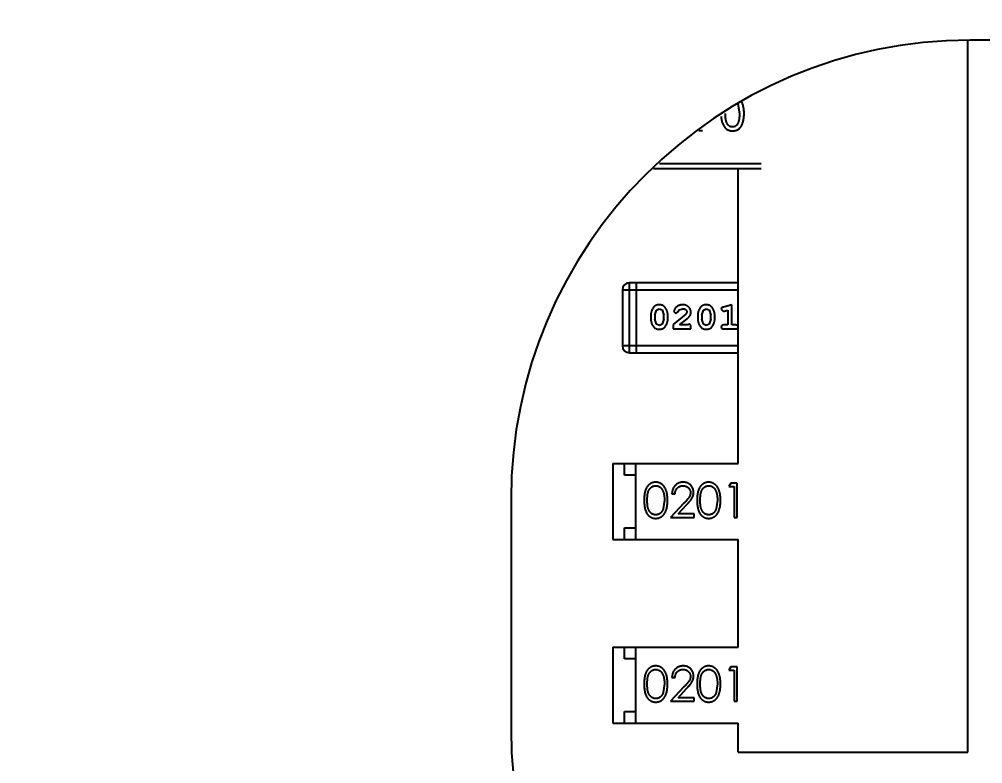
# Model space of a CAD drawing. Header units: inches. Extents: x -81 to 229, y -71 to 99.
# Drawn here: x 169.42 to 173.617, y 47.412 to 50.654 of the extents above; entities that cross this region are included whole.
import ezdxf

# ---------------------------------------------------------------- set-up
doc = ezdxf.new("R2010")
doc.units = ezdxf.units.IN
doc.header["$LTSCALE"] = 1.21
doc.header["$MEASUREMENT"] = 0
doc.header["$PDMODE"] = 3
doc.header["$PDSIZE"] = 0.3125
doc.layers.get('0').update_dxf_attribs({"linetype": 'CONTINUOUS'})
doc.layers.get('Defpoints').update_dxf_attribs({"linetype": 'CONTINUOUS'})
doc.layers.add('DIM', color=3, linetype='CONTINUOUS')
doc.styles.get("Standard").update_dxf_attribs({"font": 'txt', "width": 0.8})
doc.dimstyles.get("Standard").update_dxf_attribs({"dimtxt": 0.15625, "dimasz": 0.1875, "dimexe": 0.125, "dimexo": 0.0625, "dimgap": 0.09, "dimtad": 0, "dimtih": 1, "dimtoh": 1, "dimzin": 4, "dimdsep": 46, "dimtxsty": 'STANDARD', "dimblk": '_FILLED', "dimblk1": '_FILLED', "dimblk2": '_FILLED', "dimcen": 0.09, "dimazin": 1, "dimtp": 0.01, "dimtm": 0.01, "dimtfac": 1, "dimtofl": 0, "dimtmove": 0, "dimatfit": 3, "dimldrblk": '_FILLED', "dimfxl": 1, "dimtolj": 1, "dimtzin": 4, "dimarcsym": 0})

# ---------------------------------------------------------------- blocks, each defined once
blk = doc.blocks.new('_FILLED')
at = {"color": 0, "linetype": 'ByBlock'}
blk.add_solid([(0, 0), (-1, 0.1667), (-1, -0.1667)], dxfattribs=at)
blk = doc.blocks.new('*D12')
at = {"layer": 'Defpoints', "color": 0}
for p in [(151.0516, 70.1761), (151.0516, 55.0632), (185.562, 45.563)]:
    blk.add_point(p, dxfattribs=at)
at = {"layer": 'DIM', "color": 0, "lineweight": -2}
for p, q in [((151.0516, 55.1257), (151.0516, 70.3011)), ((185.562, 45.6255), (185.562, 70.3011)), ((153.0516, 70.1761), (164.5501, 70.1761)), ((183.562, 70.1761), (172.0635, 70.1761))]:
    blk.add_line(p, q, dxfattribs=at)
at = {"layer": 'DIM', "color": 0, "lineweight": -2, "xscale": 2, "yscale": 2, "zscale": 2, "rotation": 180}
blk.add_blockref('_FILLED', (151.0516, 70.1761), dxfattribs=at)
at = {"layer": 'DIM', "color": 0, "lineweight": -2, "xscale": 2, "yscale": 2, "zscale": 2}
blk.add_blockref('_FILLED', (185.562, 70.1761), dxfattribs=at)
at = {"layer": 'DIM', "insert": (168.3068, 70.1761), "char_height": 2.5, "attachment_point": 5}
blk.add_mtext('\\A1;34.51', dxfattribs=at)

msp = doc.modelspace()

# ---------------------------------------------------------------- linework, layer by layer
at = {"color": 7, "linetype": 'Continuous'}
for p, q in [((173.552, 47.463), (173.552, 50.563)), ((197.562, 50.563), (173.562, 50.563)), ((172.5506, 50.2863), (172.5572, 50.2439)), ((172.3964, 50.1677), (172.3808, 50.1677)), ((172.3964, 50.1677), (172.3968, 50.1684)), ((172.1826, 50.004), (172.6519, 50.004)), ((172.6519, 50.024), (172.2087, 50.024)), ((172.552, 48.719), (172.552, 50.004)), ((172.0777, 49.2017), (172.0777, 49.5065)), ((172.552, 49.5065), (172.0777, 49.5065)), ((172.1082, 49.2017), (172.1082, 49.5065)), ((172.0473, 49.4761), (172.0473, 49.2322)), ((172.0473, 49.4761), (172.552, 49.4761)), ((172.5235, 49.4108), (172.487, 49.4009)), ((172.5235, 49.3227), (172.5235, 49.4108)), ((172.1711, 49.3662), (172.1711, 49.3484)), ((172.1885, 49.3659), (172.1957, 49.3877)), ((172.1885, 49.3659), (172.1885, 49.3487)), ((172.1957, 49.3877), (172.2081, 49.3935)), ((172.2081, 49.3935), (172.2202, 49.3882)), ((172.2202, 49.3882), (172.2278, 49.3659)), ((172.2278, 49.3487), (172.2278, 49.3659)), ((172.2451, 49.3484), (172.2451, 49.3662)), ((172.3237, 49.3692), (172.2687, 49.3243)), ((172.2718, 49.3815), (172.2807, 49.373)), ((172.2807, 49.373), (172.2891, 49.3796)), ((172.2891, 49.3796), (172.2941, 49.3881)), ((172.2941, 49.3881), (172.309, 49.3935)), ((172.3285, 49.379), (172.3237, 49.3692)), ((172.3757, 49.3662), (172.3757, 49.3484)), ((172.393, 49.3659), (172.4002, 49.3877)), ((172.393, 49.3659), (172.393, 49.3487)), ((172.4002, 49.3877), (172.4126, 49.3935)), ((172.4126, 49.3935), (172.4247, 49.3882)), ((172.4247, 49.3882), (172.4323, 49.3659)), ((172.4323, 49.3487), (172.4323, 49.3659)), ((172.4496, 49.3484), (172.4496, 49.3662)), ((172.4779, 49.3917), (172.4858, 49.3825)), ((172.4858, 49.3825), (172.4912, 49.3835)), ((172.4912, 49.3835), (172.5062, 49.3877)), ((172.5062, 49.3877), (172.5062, 49.3227)), ((172.1961, 49.3264), (172.1885, 49.3487)), ((172.2082, 49.3211), (172.1961, 49.3264)), ((172.2205, 49.3269), (172.2082, 49.3211)), ((172.2278, 49.3487), (172.2205, 49.3269)), ((172.2687, 49.3243), (172.2687, 49.3054)), ((172.2954, 49.3227), (172.329, 49.3497)), ((172.3316, 49.3227), (172.2954, 49.3227)), ((172.3371, 49.3258), (172.3316, 49.3227)), ((172.4006, 49.3264), (172.393, 49.3487)), ((172.4127, 49.3211), (172.4006, 49.3264)), ((172.425, 49.3269), (172.4127, 49.3211)), ((172.4323, 49.3487), (172.425, 49.3269)), ((172.5062, 49.3227), (172.4889, 49.3227)), ((172.5408, 49.3227), (172.5235, 49.3227)), ((172.2687, 49.3054), (172.3458, 49.3054)), ((172.3458, 49.3054), (172.3458, 49.3132)), ((172.4889, 49.3054), (172.5408, 49.3054)), ((172.552, 49.2322), (172.0473, 49.2322)), ((172.0777, 49.2017), (172.552, 49.2017)), ((172.006, 48.719), (172.006, 48.389)), ((172.006, 48.719), (172.552, 48.719)), ((172.056, 48.669), (172.056, 48.719)), ((172.106, 48.389), (172.106, 48.719)), ((172.106, 48.669), (172.056, 48.669)), ((172.52, 48.6343), (172.5112, 48.6189)), ((172.5112, 48.6189), (172.5343, 48.6189)), ((172.5478, 48.6343), (172.52, 48.6343)), ((172.5343, 48.6189), (172.5343, 48.4843)), ((172.5478, 48.4843), (172.5478, 48.6343)), ((172.2631, 48.5881), (172.2766, 48.5881)), ((171.562, 48.563), (171.562, 47.563)), ((172.2305, 48.5593), (172.2248, 48.5216)), ((172.3156, 48.5463), (172.2574, 48.4843)), ((172.2895, 48.4996), (172.327, 48.5397)), ((172.4612, 48.5593), (172.4555, 48.5216)), ((172.2574, 48.4843), (172.3593, 48.4843)), ((172.3593, 48.4996), (172.2895, 48.4996)), ((172.3593, 48.4843), (172.3593, 48.4996)), ((172.5343, 48.4843), (172.5478, 48.4843)), ((172.056, 48.389), (172.056, 48.439)), ((172.056, 48.439), (172.106, 48.439)), ((172.006, 48.389), (172.552, 48.389)), ((172.552, 47.919), (172.552, 48.389)), ((172.006, 47.919), (172.006, 47.589)), ((172.006, 47.919), (172.552, 47.919)), ((172.056, 47.869), (172.056, 47.919)), ((172.106, 47.589), (172.106, 47.919)), ((172.106, 47.869), (172.056, 47.869)), ((172.52, 47.8343), (172.5112, 47.8189)), ((172.5112, 47.8189), (172.5343, 47.8189)), ((172.5478, 47.8343), (172.52, 47.8343)), ((172.5343, 47.8189), (172.5343, 47.6843)), ((172.5478, 47.6843), (172.5478, 47.8343)), ((172.2631, 47.7881), (172.2766, 47.7881)), ((172.2305, 47.7593), (172.2248, 47.7216)), ((172.3156, 47.7464), (172.2574, 47.6843)), ((172.2895, 47.6997), (172.327, 47.7397)), ((172.4612, 47.7593), (172.4555, 47.7216)), ((172.2574, 47.6843), (172.3593, 47.6843)), ((172.3593, 47.6997), (172.2895, 47.6997)), ((172.3593, 47.6843), (172.3593, 47.6997)), ((172.5343, 47.6843), (172.5478, 47.6843)), ((172.056, 47.589), (172.056, 47.639)), ((172.056, 47.639), (172.106, 47.639)), ((172.006, 47.589), (172.552, 47.589)), ((172.552, 47.463), (172.552, 47.589)), ((172.552, 47.463), (173.552, 47.463))]:
    msp.add_line(p, q, dxfattribs=at)
for centre, radius, start, end in [((173.562, 48.563), 2, 90, 180), ((172.0777, 49.4761), 0.0305, 90, 180), ((172.0777, 49.2322), 0.0305, 180, 270), ((173.562, 47.563), 2, 180, 270)]:
    msp.add_arc(centre, radius, start, end, dxfattribs=at)
for points, knots in [([(172.5777, 50.2439), (172.5776, 50.2469), (172.5774, 50.2526), (172.5766, 50.2609), (172.5755, 50.2686), (172.574, 50.2758), (172.5722, 50.2824), (172.5699, 50.2884), (172.5677, 50.2931), (172.5662, 50.2958), (172.5656, 50.2966)], [0, 0, 0, 0, 0.161818, 0.314111, 0.456703, 0.590173, 0.715545, 0.832969, 0.94379, 1, 1, 1, 1]), ([(172.477, 50.2299), (172.4771, 50.2287), (172.4776, 50.2249), (172.4785, 50.2187), (172.4801, 50.2113), (172.482, 50.2046), (172.4842, 50.1983), (172.4869, 50.1927), (172.4899, 50.1876), (172.4932, 50.1831), (172.497, 50.1791), (172.5011, 50.1758), (172.5055, 50.173), (172.5104, 50.1708), (172.5156, 50.1691), (172.5211, 50.1681), (172.5249, 50.1678), (172.5269, 50.1677)], [0, 0, 0, 0, 0.039579, 0.129998, 0.214669, 0.294319, 0.369026, 0.439295, 0.505729, 0.569317, 0.630346, 0.689935, 0.749068, 0.808749, 0.869731, 0.933434, 1, 1, 1, 1]), ([(172.5269, 50.1849), (172.5256, 50.185), (172.5232, 50.1851), (172.5196, 50.1857), (172.5163, 50.1869), (172.5132, 50.1885), (172.5104, 50.1907), (172.5078, 50.1932), (172.5055, 50.1963), (172.5034, 50.1997), (172.5016, 50.2037), (172.5, 50.2081), (172.4987, 50.2129), (172.4976, 50.2182), (172.4968, 50.224), (172.4962, 50.2303), (172.4958, 50.2369), (172.4958, 50.2416), (172.4957, 50.2439)], [0, 0, 0, 0, 0.050604, 0.098688, 0.145699, 0.191791, 0.238625, 0.286717, 0.337546, 0.391814, 0.449755, 0.512106, 0.579685, 0.652048, 0.730262, 0.814146, 0.904281, 1, 1, 1, 1]), ([(172.5269, 50.1677), (172.5289, 50.1678), (172.5328, 50.168), (172.5384, 50.1689), (172.5436, 50.1706), (172.5486, 50.1727), (172.5531, 50.1754), (172.5572, 50.1788), (172.561, 50.1827), (172.5643, 50.1872), (172.5673, 50.1923), (172.5699, 50.198), (172.5722, 50.2042), (172.574, 50.211), (172.5755, 50.2184), (172.5766, 50.2264), (172.5774, 50.235), (172.5776, 50.2409), (172.5777, 50.2439)], [0, 0, 0, 0, 0.057911, 0.113262, 0.165956, 0.217443, 0.268511, 0.319665, 0.372, 0.426129, 0.483365, 0.543779, 0.607756, 0.676562, 0.749704, 0.827713, 0.911177, 1, 1, 1, 1]), ([(172.5572, 50.2439), (172.5572, 50.2416), (172.5572, 50.2369), (172.5568, 50.2303), (172.5562, 50.224), (172.5554, 50.2182), (172.5543, 50.2129), (172.5531, 50.2081), (172.5515, 50.2037), (172.5497, 50.1997), (172.5477, 50.1963), (172.5455, 50.1932), (172.543, 50.1907), (172.5402, 50.1885), (172.5372, 50.1869), (172.534, 50.1857), (172.5305, 50.1851), (172.5281, 50.185), (172.5269, 50.1849)], [0, 0, 0, 0, 0.096452, 0.187278, 0.271765, 0.350519, 0.423437, 0.491321, 0.554011, 0.612224, 0.666281, 0.717003, 0.764884, 0.811423, 0.856783, 0.902993, 0.950236, 1, 1, 1, 1]), ([(172.2079, 49.4108), (172.2065, 49.4107), (172.2037, 49.4107), (172.1996, 49.41), (172.1958, 49.4088), (172.1922, 49.4073), (172.1889, 49.4052), (172.1859, 49.4027), (172.1831, 49.3997), (172.1806, 49.3963), (172.1784, 49.3927), (172.1765, 49.389), (172.1748, 49.3853), (172.1735, 49.3816), (172.1724, 49.3778), (172.1717, 49.3739), (172.1712, 49.3701), (172.1712, 49.3675), (172.1711, 49.3662)], [0, 0, 0, 0, 0.06692, 0.130834, 0.19258, 0.252759, 0.312631, 0.373411, 0.436359, 0.501894, 0.568244, 0.632472, 0.69556, 0.757163, 0.818592, 0.878885, 0.939235, 1, 1, 1, 1]), ([(172.2451, 49.3662), (172.2451, 49.3672), (172.245, 49.3694), (172.2447, 49.3726), (172.2442, 49.3757), (172.2435, 49.3788), (172.2426, 49.3819), (172.2415, 49.3849), (172.2402, 49.3878), (172.2387, 49.3907), (172.2371, 49.3935), (172.2355, 49.396), (172.2338, 49.3983), (172.2321, 49.4004), (172.2304, 49.4023), (172.2287, 49.4039), (172.227, 49.4054), (172.2246, 49.4069), (172.2214, 49.4085), (172.2173, 49.4098), (172.2127, 49.4106), (172.2096, 49.4107), (172.2079, 49.4108)], [0, 0, 0, 0, 0.049855, 0.099516, 0.148482, 0.19758, 0.246804, 0.296268, 0.346517, 0.397047, 0.446826, 0.49336, 0.537801, 0.579207, 0.617974, 0.654833, 0.689171, 0.722088, 0.786392, 0.853518, 0.924186, 1, 1, 1, 1]), ([(172.3091, 49.4108), (172.3074, 49.4107), (172.304, 49.4106), (172.2991, 49.4098), (172.2944, 49.4083), (172.2899, 49.4063), (172.2857, 49.4039), (172.2821, 49.401), (172.2789, 49.3978), (172.2764, 49.3942), (172.2744, 49.3907), (172.273, 49.3873), (172.272, 49.3843), (172.2719, 49.3824), (172.2718, 49.3815)], [0, 0, 0, 0, 0.098286, 0.193983, 0.289056, 0.384352, 0.477435, 0.566197, 0.652355, 0.737986, 0.818188, 0.887401, 0.94802, 1, 1, 1, 1]), ([(172.3458, 49.378), (172.3457, 49.3791), (172.3457, 49.3813), (172.3452, 49.3846), (172.3444, 49.3877), (172.3432, 49.3907), (172.3418, 49.3935), (172.34, 49.3962), (172.3379, 49.3988), (172.3355, 49.4012), (172.3328, 49.4035), (172.33, 49.4055), (172.327, 49.4071), (172.3237, 49.4085), (172.3203, 49.4095), (172.3168, 49.4103), (172.313, 49.4107), (172.3104, 49.4108), (172.3091, 49.4108)], [0, 0, 0, 0, 0.060981, 0.120256, 0.178148, 0.236115, 0.293993, 0.352864, 0.413358, 0.476056, 0.539296, 0.602396, 0.665116, 0.728325, 0.792919, 0.859317, 0.928302, 1, 1, 1, 1]), ([(172.4125, 49.4108), (172.411, 49.4107), (172.4082, 49.4107), (172.4041, 49.41), (172.4003, 49.4088), (172.3967, 49.4073), (172.3934, 49.4052), (172.3904, 49.4027), (172.3876, 49.3997), (172.3851, 49.3963), (172.3829, 49.3927), (172.381, 49.389), (172.3793, 49.3853), (172.378, 49.3816), (172.3769, 49.3778), (172.3762, 49.3739), (172.3757, 49.3701), (172.3757, 49.3675), (172.3757, 49.3662)], [0, 0, 0, 0, 0.06692, 0.130834, 0.19258, 0.252759, 0.312631, 0.373411, 0.436359, 0.501894, 0.568244, 0.632472, 0.69556, 0.757163, 0.818592, 0.878885, 0.939235, 1, 1, 1, 1]), ([(172.4496, 49.3662), (172.4496, 49.3672), (172.4495, 49.3694), (172.4492, 49.3726), (172.4487, 49.3757), (172.448, 49.3788), (172.4471, 49.3819), (172.446, 49.3849), (172.4447, 49.3878), (172.4432, 49.3907), (172.4416, 49.3935), (172.44, 49.396), (172.4383, 49.3983), (172.4367, 49.4004), (172.4349, 49.4023), (172.4332, 49.4039), (172.4315, 49.4054), (172.4291, 49.4069), (172.426, 49.4085), (172.4218, 49.4098), (172.4172, 49.4106), (172.4141, 49.4107), (172.4125, 49.4108)], [0, 0, 0, 0, 0.049855, 0.099516, 0.148482, 0.19758, 0.246804, 0.296268, 0.346517, 0.397047, 0.446826, 0.49336, 0.537801, 0.579207, 0.617974, 0.654833, 0.689171, 0.722088, 0.786392, 0.853518, 0.924186, 1, 1, 1, 1]), ([(172.309, 49.3935), (172.3104, 49.3934), (172.3131, 49.3934), (172.3169, 49.3925), (172.3203, 49.3911), (172.3231, 49.3892), (172.3255, 49.3869), (172.3272, 49.3845), (172.3283, 49.3818), (172.3284, 49.3799), (172.3285, 49.379)], [0, 0, 0, 0, 0.156344, 0.299348, 0.4327, 0.561, 0.682299, 0.791883, 0.89611, 1, 1, 1, 1]), ([(172.329, 49.3497), (172.3299, 49.3505), (172.3316, 49.352), (172.3339, 49.3542), (172.3361, 49.3563), (172.3379, 49.3583), (172.3395, 49.3602), (172.3409, 49.3619), (172.342, 49.3636), (172.3431, 49.3656), (172.3442, 49.3682), (172.3451, 49.3714), (172.3457, 49.3746), (172.3457, 49.3769), (172.3458, 49.378)], [0, 0, 0, 0, 0.103002, 0.197728, 0.285279, 0.365235, 0.437224, 0.502446, 0.560545, 0.611446, 0.707576, 0.80349, 0.900532, 1, 1, 1, 1]), ([(172.487, 49.4009), (172.4861, 49.4006), (172.4845, 49.4002), (172.4825, 49.3993), (172.4808, 49.3984), (172.4796, 49.3974), (172.4788, 49.3962), (172.4783, 49.3949), (172.4779, 49.3934), (172.4779, 49.3923), (172.4779, 49.3917)], [0, 0, 0, 0, 0.187321, 0.344927, 0.475328, 0.579604, 0.674244, 0.773631, 0.882025, 1, 1, 1, 1]), ([(172.1711, 49.3484), (172.1712, 49.3473), (172.1712, 49.3452), (172.1715, 49.342), (172.172, 49.3389), (172.1727, 49.3358), (172.1736, 49.3328), (172.1747, 49.3298), (172.176, 49.3268), (172.1774, 49.3239), (172.179, 49.3212), (172.1806, 49.3187), (172.1823, 49.3164), (172.1839, 49.3142), (172.1856, 49.3124), (172.1873, 49.3107), (172.1891, 49.3093), (172.1914, 49.3077), (172.1946, 49.3061), (172.1988, 49.3048), (172.2034, 49.3039), (172.2065, 49.3039), (172.2082, 49.3038)], [0, 0, 0, 0, 0.049886, 0.09882, 0.148132, 0.19689, 0.246038, 0.295176, 0.345305, 0.395692, 0.445312, 0.491875, 0.535813, 0.577009, 0.616081, 0.652689, 0.687585, 0.720206, 0.785062, 0.85223, 0.923759, 1, 1, 1, 1]), ([(172.2082, 49.3038), (172.2096, 49.3038), (172.2125, 49.3039), (172.2165, 49.3046), (172.2204, 49.3058), (172.224, 49.3073), (172.2273, 49.3094), (172.2303, 49.3119), (172.2331, 49.3148), (172.2356, 49.3182), (172.2378, 49.3218), (172.2397, 49.3255), (172.2414, 49.3292), (172.2427, 49.333), (172.2438, 49.3368), (172.2446, 49.3406), (172.245, 49.3445), (172.2451, 49.3471), (172.2451, 49.3484)], [0, 0, 0, 0, 0.067217, 0.131051, 0.19272, 0.252824, 0.312745, 0.373449, 0.436041, 0.501494, 0.567761, 0.632087, 0.695096, 0.757109, 0.817993, 0.878657, 0.939311, 1, 1, 1, 1]), ([(172.3458, 49.3132), (172.3457, 49.3143), (172.3457, 49.3163), (172.3453, 49.319), (172.3446, 49.3212), (172.3435, 49.323), (172.3422, 49.3243), (172.3407, 49.3252), (172.339, 49.3258), (172.3378, 49.3258), (172.3371, 49.3258)], [0, 0, 0, 0, 0.1844, 0.34094, 0.473574, 0.586824, 0.690029, 0.789175, 0.890445, 1, 1, 1, 1]), ([(172.3757, 49.3484), (172.3757, 49.3473), (172.3757, 49.3452), (172.376, 49.342), (172.3765, 49.3389), (172.3772, 49.3358), (172.3781, 49.3328), (172.3792, 49.3298), (172.3805, 49.3268), (172.3819, 49.3239), (172.3835, 49.3212), (172.3851, 49.3187), (172.3868, 49.3164), (172.3884, 49.3142), (172.3901, 49.3124), (172.3918, 49.3107), (172.3936, 49.3093), (172.3959, 49.3077), (172.3991, 49.3061), (172.4033, 49.3048), (172.4079, 49.3039), (172.4111, 49.3039), (172.4127, 49.3038)], [0, 0, 0, 0, 0.049886, 0.09882, 0.148132, 0.19689, 0.246038, 0.295176, 0.345305, 0.395692, 0.445312, 0.491875, 0.535813, 0.577009, 0.616081, 0.652689, 0.687585, 0.720206, 0.785062, 0.85223, 0.923759, 1, 1, 1, 1]), ([(172.4127, 49.3038), (172.4141, 49.3038), (172.417, 49.3039), (172.4211, 49.3046), (172.4249, 49.3058), (172.4285, 49.3073), (172.4318, 49.3094), (172.4348, 49.3119), (172.4376, 49.3148), (172.4401, 49.3182), (172.4423, 49.3218), (172.4442, 49.3255), (172.4459, 49.3292), (172.4473, 49.333), (172.4483, 49.3368), (172.4491, 49.3406), (172.4495, 49.3445), (172.4496, 49.3471), (172.4496, 49.3484)], [0, 0, 0, 0, 0.067217, 0.131051, 0.19272, 0.252824, 0.312745, 0.373449, 0.436041, 0.501494, 0.567761, 0.632087, 0.695096, 0.757109, 0.817993, 0.878657, 0.939311, 1, 1, 1, 1]), ([(172.4889, 49.3227), (172.488, 49.3227), (172.4863, 49.3226), (172.484, 49.3222), (172.4821, 49.3214), (172.4805, 49.3203), (172.4794, 49.319), (172.4785, 49.3175), (172.478, 49.3158), (172.4779, 49.3146), (172.4779, 49.314)], [0, 0, 0, 0, 0.169102, 0.317658, 0.446239, 0.563118, 0.671828, 0.776546, 0.884858, 1, 1, 1, 1]), ([(172.5519, 49.314), (172.5518, 49.3146), (172.5518, 49.3158), (172.5513, 49.3175), (172.5504, 49.319), (172.5492, 49.3203), (172.5477, 49.3214), (172.5457, 49.3222), (172.5434, 49.3226), (172.5417, 49.3227), (172.5408, 49.3227)], [0, 0, 0, 0, 0.11517, 0.223509, 0.328254, 0.438012, 0.553651, 0.682263, 0.830856, 1, 1, 1, 1]), ([(172.4779, 49.314), (172.4779, 49.3134), (172.478, 49.3122), (172.4785, 49.3106), (172.4793, 49.309), (172.4805, 49.3077), (172.4821, 49.3066), (172.484, 49.3059), (172.4863, 49.3054), (172.488, 49.3054), (172.4889, 49.3054)], [0, 0, 0, 0, 0.115051, 0.223278, 0.329269, 0.437893, 0.554681, 0.682591, 0.83103, 1, 1, 1, 1]), ([(172.5408, 49.3054), (172.5417, 49.3054), (172.5434, 49.3054), (172.5457, 49.3059), (172.5477, 49.3066), (172.5492, 49.3077), (172.5504, 49.309), (172.5512, 49.3106), (172.5518, 49.3122), (172.5518, 49.3134), (172.5519, 49.314)], [0, 0, 0, 0, 0.169012, 0.317488, 0.445429, 0.560977, 0.67065, 0.776666, 0.88492, 1, 1, 1, 1]), ([(172.1921, 48.6381), (172.191, 48.6381), (172.1886, 48.638), (172.1852, 48.6376), (172.1818, 48.637), (172.1785, 48.636), (172.1753, 48.6349), (172.1722, 48.6334), (172.1692, 48.6317), (172.1662, 48.6298), (172.1634, 48.6275), (172.1607, 48.6251), (172.1583, 48.6224), (172.1559, 48.6194), (172.1538, 48.6162), (172.1517, 48.6128), (172.1499, 48.6091), (172.1483, 48.6051), (172.1468, 48.6008), (172.1455, 48.5961), (172.1444, 48.591), (172.1435, 48.5854), (172.1428, 48.5795), (172.1423, 48.5731), (172.142, 48.5663), (172.142, 48.5616), (172.142, 48.5592)], [0, 0, 0, 0, 0.033742, 0.066533, 0.099153, 0.13154, 0.164087, 0.196563, 0.229707, 0.263315, 0.297504, 0.331686, 0.366482, 0.4021, 0.438958, 0.476748, 0.515985, 0.556589, 0.599519, 0.645765, 0.695487, 0.748721, 0.805687, 0.866754, 0.931405, 1, 1, 1, 1]), ([(172.1555, 48.5593), (172.1555, 48.5613), (172.1555, 48.5652), (172.1557, 48.5708), (172.1561, 48.5761), (172.1566, 48.581), (172.1572, 48.5856), (172.158, 48.5897), (172.1589, 48.5935), (172.16, 48.5969), (172.1613, 48.6), (172.1626, 48.6029), (172.1641, 48.6056), (172.1658, 48.6081), (172.1675, 48.6104), (172.1694, 48.6125), (172.1714, 48.6145), (172.1743, 48.6167), (172.178, 48.6191), (172.1827, 48.6212), (172.1876, 48.6225), (172.1909, 48.6226), (172.1926, 48.6227)], [0, 0, 0, 0, 0.073302, 0.142286, 0.206253, 0.266017, 0.321612, 0.372532, 0.419497, 0.462398, 0.502825, 0.541489, 0.579034, 0.615143, 0.650298, 0.684912, 0.718701, 0.752189, 0.817245, 0.879117, 0.939613, 1, 1, 1, 1]), ([(172.2439, 48.5592), (172.2439, 48.5615), (172.2438, 48.566), (172.2436, 48.5726), (172.243, 48.5788), (172.2423, 48.5846), (172.2413, 48.5901), (172.2402, 48.5952), (172.2387, 48.6), (172.2371, 48.6044), (172.2353, 48.6085), (172.2334, 48.6123), (172.2313, 48.6159), (172.2291, 48.6192), (172.2266, 48.6222), (172.2241, 48.625), (172.2214, 48.6275), (172.2185, 48.6297), (172.2155, 48.6317), (172.2124, 48.6334), (172.2092, 48.6349), (172.206, 48.636), (172.2026, 48.637), (172.1992, 48.6376), (172.1957, 48.638), (172.1933, 48.6381), (172.1921, 48.6381)], [0, 0, 0, 0, 0.065278, 0.127205, 0.186168, 0.241675, 0.294115, 0.343609, 0.390387, 0.434463, 0.476646, 0.517002, 0.555936, 0.593716, 0.630057, 0.665601, 0.700745, 0.734917, 0.768681, 0.802087, 0.834849, 0.867433, 0.900138, 0.932806, 0.966212, 1, 1, 1, 1]), ([(172.1926, 48.6227), (172.1942, 48.6226), (172.1975, 48.6225), (172.2024, 48.6212), (172.207, 48.6191), (172.2108, 48.6167), (172.2136, 48.6144), (172.2157, 48.6124), (172.2177, 48.6102), (172.2195, 48.6077), (172.2211, 48.605), (172.2227, 48.6021), (172.2241, 48.5989), (172.2255, 48.5955), (172.2266, 48.5918), (172.2277, 48.5879), (172.2285, 48.5837), (172.2292, 48.5793), (172.2298, 48.5747), (172.2302, 48.5698), (172.2304, 48.5646), (172.2304, 48.5611), (172.2305, 48.5593)], [0, 0, 0, 0, 0.059689, 0.119507, 0.181075, 0.246162, 0.279894, 0.314468, 0.350403, 0.387474, 0.426147, 0.466624, 0.508745, 0.553328, 0.600058, 0.649177, 0.700552, 0.754894, 0.811825, 0.871514, 0.934319, 1, 1, 1, 1]), ([(172.3121, 48.6381), (172.3104, 48.6381), (172.3071, 48.638), (172.3023, 48.6373), (172.2976, 48.6362), (172.2932, 48.6347), (172.289, 48.6327), (172.285, 48.6303), (172.2812, 48.6274), (172.2776, 48.6241), (172.2743, 48.6205), (172.2715, 48.6166), (172.269, 48.6124), (172.267, 48.608), (172.2654, 48.6034), (172.2642, 48.5985), (172.2634, 48.5934), (172.2632, 48.5899), (172.2631, 48.5881)], [0, 0, 0, 0, 0.06445, 0.126725, 0.187421, 0.247417, 0.306749, 0.366595, 0.427749, 0.490235, 0.553031, 0.614805, 0.676505, 0.738096, 0.801021, 0.864897, 0.931209, 1, 1, 1, 1]), ([(172.2766, 48.5881), (172.2767, 48.5894), (172.277, 48.592), (172.2777, 48.5958), (172.2787, 48.5994), (172.2799, 48.6027), (172.2814, 48.6058), (172.2832, 48.6086), (172.2852, 48.6113), (172.2874, 48.6137), (172.2899, 48.6158), (172.2925, 48.6177), (172.2953, 48.6192), (172.2982, 48.6205), (172.3013, 48.6215), (172.3045, 48.6222), (172.3079, 48.6226), (172.3102, 48.6227), (172.3114, 48.6227)], [0, 0, 0, 0, 0.073648, 0.143686, 0.210962, 0.275557, 0.338064, 0.399311, 0.4594, 0.51934, 0.579024, 0.637809, 0.695959, 0.754122, 0.813113, 0.873453, 0.935561, 1, 1, 1, 1]), ([(172.3114, 48.6227), (172.3125, 48.6227), (172.3147, 48.6226), (172.3179, 48.6222), (172.321, 48.6215), (172.324, 48.6205), (172.3268, 48.6193), (172.3295, 48.6177), (172.3321, 48.6159), (172.3345, 48.6138), (172.3367, 48.6115), (172.3386, 48.6091), (172.3403, 48.6066), (172.3416, 48.6039), (172.3426, 48.6012), (172.3434, 48.5983), (172.3438, 48.5954), (172.3439, 48.5933), (172.3439, 48.5923)], [0, 0, 0, 0, 0.068027, 0.133505, 0.19695, 0.26027, 0.322741, 0.384982, 0.448465, 0.513424, 0.578224, 0.640011, 0.700094, 0.760067, 0.819012, 0.877878, 0.938035, 1, 1, 1, 1]), ([(172.3574, 48.5935), (172.3573, 48.595), (172.3572, 48.5979), (172.3567, 48.6022), (172.3557, 48.6064), (172.3543, 48.6104), (172.3525, 48.6142), (172.3504, 48.6179), (172.3478, 48.6215), (172.3449, 48.6249), (172.3417, 48.628), (172.3381, 48.6307), (172.3344, 48.633), (172.3304, 48.6349), (172.3262, 48.6363), (172.3217, 48.6373), (172.3169, 48.638), (172.3137, 48.6381), (172.3121, 48.6381)], [0, 0, 0, 0, 0.06271, 0.123347, 0.183401, 0.242828, 0.302097, 0.36242, 0.423725, 0.487032, 0.550491, 0.612709, 0.674265, 0.73617, 0.799211, 0.863483, 0.930525, 1, 1, 1, 1]), ([(172.4229, 48.6381), (172.4217, 48.6381), (172.4194, 48.638), (172.4159, 48.6376), (172.4126, 48.637), (172.4093, 48.636), (172.4061, 48.6349), (172.403, 48.6334), (172.3999, 48.6317), (172.397, 48.6298), (172.3942, 48.6275), (172.3915, 48.6251), (172.389, 48.6224), (172.3867, 48.6194), (172.3846, 48.6162), (172.3825, 48.6128), (172.3807, 48.6091), (172.379, 48.6051), (172.3775, 48.6008), (172.3763, 48.5961), (172.3751, 48.591), (172.3743, 48.5854), (172.3736, 48.5795), (172.3731, 48.5731), (172.3728, 48.5663), (172.3728, 48.5616), (172.3728, 48.5592)], [0, 0, 0, 0, 0.033742, 0.066533, 0.099153, 0.13154, 0.164087, 0.196563, 0.229707, 0.263315, 0.297504, 0.331686, 0.366482, 0.4021, 0.438958, 0.476748, 0.515985, 0.556589, 0.599519, 0.645765, 0.695487, 0.748721, 0.805687, 0.866754, 0.931405, 1, 1, 1, 1]), ([(172.3862, 48.5593), (172.3862, 48.5613), (172.3862, 48.5652), (172.3865, 48.5708), (172.3868, 48.5761), (172.3874, 48.581), (172.388, 48.5856), (172.3888, 48.5897), (172.3897, 48.5935), (172.3908, 48.5969), (172.392, 48.6), (172.3934, 48.6029), (172.3949, 48.6056), (172.3965, 48.6081), (172.3983, 48.6104), (172.4002, 48.6125), (172.4022, 48.6145), (172.405, 48.6167), (172.4088, 48.6191), (172.4135, 48.6212), (172.4184, 48.6225), (172.4217, 48.6226), (172.4234, 48.6227)], [0, 0, 0, 0, 0.073302, 0.142286, 0.206253, 0.266017, 0.321612, 0.372532, 0.419497, 0.462398, 0.502825, 0.541489, 0.579034, 0.615143, 0.650298, 0.684912, 0.718701, 0.752189, 0.817245, 0.879117, 0.939613, 1, 1, 1, 1]), ([(172.4747, 48.5592), (172.4747, 48.5615), (172.4746, 48.566), (172.4743, 48.5726), (172.4738, 48.5788), (172.473, 48.5846), (172.4721, 48.5901), (172.4709, 48.5952), (172.4695, 48.6), (172.4679, 48.6044), (172.4661, 48.6085), (172.4642, 48.6123), (172.4621, 48.6159), (172.4598, 48.6192), (172.4574, 48.6222), (172.4548, 48.625), (172.4521, 48.6275), (172.4492, 48.6297), (172.4463, 48.6317), (172.4432, 48.6334), (172.44, 48.6349), (172.4367, 48.636), (172.4334, 48.637), (172.43, 48.6376), (172.4265, 48.638), (172.4241, 48.6381), (172.4229, 48.6381)], [0, 0, 0, 0, 0.065278, 0.127205, 0.186168, 0.241675, 0.294115, 0.343609, 0.390387, 0.434463, 0.476646, 0.517002, 0.555936, 0.593716, 0.630057, 0.665601, 0.700745, 0.734917, 0.768681, 0.802087, 0.834849, 0.867433, 0.900138, 0.932806, 0.966212, 1, 1, 1, 1]), ([(172.4234, 48.6227), (172.425, 48.6226), (172.4283, 48.6225), (172.4331, 48.6212), (172.4378, 48.6191), (172.4416, 48.6167), (172.4444, 48.6144), (172.4465, 48.6124), (172.4484, 48.6102), (172.4502, 48.6077), (172.4519, 48.605), (172.4535, 48.6021), (172.4549, 48.5989), (172.4562, 48.5955), (172.4574, 48.5918), (172.4585, 48.5879), (172.4593, 48.5837), (172.46, 48.5793), (172.4605, 48.5747), (172.461, 48.5698), (172.4612, 48.5646), (172.4612, 48.5611), (172.4612, 48.5593)], [0, 0, 0, 0, 0.059689, 0.119507, 0.181075, 0.246162, 0.279894, 0.314468, 0.350403, 0.387474, 0.426147, 0.466624, 0.508745, 0.553328, 0.600058, 0.649177, 0.700552, 0.754894, 0.811825, 0.871514, 0.934319, 1, 1, 1, 1]), ([(172.3439, 48.5923), (172.3439, 48.5907), (172.3437, 48.5875), (172.3427, 48.5827), (172.341, 48.578), (172.339, 48.5742), (172.337, 48.5711), (172.3351, 48.5684), (172.3327, 48.5655), (172.3301, 48.5622), (172.327, 48.5587), (172.3235, 48.5548), (172.3197, 48.5507), (172.317, 48.5478), (172.3156, 48.5463)], [0, 0, 0, 0, 0.088014, 0.174976, 0.2638, 0.355443, 0.406413, 0.465519, 0.533076, 0.609353, 0.693899, 0.787171, 0.889197, 1, 1, 1, 1]), ([(172.327, 48.5397), (172.3285, 48.5412), (172.3312, 48.5442), (172.3352, 48.5486), (172.3387, 48.5527), (172.3419, 48.5566), (172.3448, 48.5602), (172.3473, 48.5636), (172.3494, 48.5667), (172.3517, 48.5706), (172.354, 48.5753), (172.3559, 48.5812), (172.3572, 48.5873), (172.3573, 48.5914), (172.3574, 48.5935)], [0, 0, 0, 0, 0.09953, 0.192079, 0.277712, 0.357454, 0.429648, 0.495771, 0.555538, 0.608657, 0.707578, 0.804328, 0.901298, 1, 1, 1, 1]), ([(172.142, 48.5592), (172.142, 48.5568), (172.142, 48.5522), (172.1423, 48.5454), (172.1428, 48.5391), (172.1436, 48.5331), (172.1445, 48.5276), (172.1455, 48.5224), (172.1468, 48.5177), (172.1483, 48.5134), (172.15, 48.5094), (172.1519, 48.5057), (172.1539, 48.5022), (172.1561, 48.499), (172.1584, 48.496), (172.1609, 48.4933), (172.1635, 48.4908), (172.1663, 48.4886), (172.1692, 48.4867), (172.1723, 48.485), (172.1753, 48.4836), (172.1785, 48.4825), (172.1818, 48.4815), (172.1852, 48.4809), (172.1886, 48.4805), (172.191, 48.4804), (172.1921, 48.4804)], [0, 0, 0, 0, 0.068113, 0.132564, 0.193427, 0.250218, 0.303569, 0.353576, 0.400235, 0.443586, 0.484619, 0.524292, 0.56238, 0.599049, 0.63494, 0.669782, 0.704009, 0.737842, 0.771098, 0.803896, 0.836415, 0.868639, 0.900715, 0.933378, 0.966213, 1, 1, 1, 1]), ([(172.1926, 48.4958), (172.1909, 48.4959), (172.1876, 48.496), (172.1828, 48.4973), (172.178, 48.4994), (172.1743, 48.5018), (172.1714, 48.5041), (172.1694, 48.506), (172.1675, 48.5082), (172.1657, 48.5105), (172.1641, 48.513), (172.1626, 48.5157), (172.1612, 48.5186), (172.16, 48.5217), (172.1589, 48.5251), (172.158, 48.5289), (172.1572, 48.533), (172.1565, 48.5376), (172.1561, 48.5424), (172.1557, 48.5477), (172.1555, 48.5534), (172.1555, 48.5573), (172.1555, 48.5593)], [0, 0, 0, 0, 0.060034, 0.120278, 0.182348, 0.247919, 0.281641, 0.315701, 0.350322, 0.385703, 0.421819, 0.459196, 0.497866, 0.538301, 0.58121, 0.628183, 0.679403, 0.734699, 0.794074, 0.858416, 0.927049, 1, 1, 1, 1]), ([(172.1921, 48.4804), (172.1933, 48.4804), (172.1957, 48.4805), (172.1992, 48.4809), (172.2027, 48.4816), (172.206, 48.4825), (172.2093, 48.4837), (172.2125, 48.4851), (172.2156, 48.4869), (172.2186, 48.4889), (172.2215, 48.4911), (172.2242, 48.4937), (172.2268, 48.4964), (172.2292, 48.4995), (172.2314, 48.5028), (172.2335, 48.5064), (172.2354, 48.5102), (172.2372, 48.5142), (172.2388, 48.5186), (172.2402, 48.5234), (172.2413, 48.5285), (172.2423, 48.5339), (172.243, 48.5397), (172.2436, 48.5459), (172.2438, 48.5524), (172.2439, 48.5569), (172.2439, 48.5592)], [0, 0, 0, 0, 0.033824, 0.067298, 0.10028, 0.133019, 0.165736, 0.198792, 0.232372, 0.266409, 0.301016, 0.336196, 0.371972, 0.408574, 0.446394, 0.485225, 0.525372, 0.567224, 0.611081, 0.65775, 0.70702, 0.759235, 0.814484, 0.873227, 0.934937, 1, 1, 1, 1]), ([(172.3728, 48.5592), (172.3728, 48.5568), (172.3728, 48.5522), (172.3731, 48.5454), (172.3736, 48.5391), (172.3743, 48.5331), (172.3752, 48.5276), (172.3763, 48.5224), (172.3776, 48.5177), (172.3791, 48.5134), (172.3808, 48.5094), (172.3827, 48.5057), (172.3847, 48.5022), (172.3869, 48.499), (172.3892, 48.496), (172.3916, 48.4933), (172.3943, 48.4908), (172.3971, 48.4886), (172.4, 48.4867), (172.403, 48.485), (172.4061, 48.4836), (172.4093, 48.4825), (172.4126, 48.4815), (172.4159, 48.4809), (172.4194, 48.4805), (172.4217, 48.4804), (172.4229, 48.4804)], [0, 0, 0, 0, 0.068113, 0.132564, 0.193427, 0.250218, 0.303569, 0.353576, 0.400235, 0.443586, 0.484619, 0.524292, 0.56238, 0.599049, 0.63494, 0.669782, 0.704009, 0.737842, 0.771098, 0.803896, 0.836415, 0.868639, 0.900715, 0.933378, 0.966213, 1, 1, 1, 1]), ([(172.4234, 48.4958), (172.4217, 48.4959), (172.4184, 48.496), (172.4135, 48.4973), (172.4088, 48.4994), (172.405, 48.5018), (172.4022, 48.5041), (172.4001, 48.506), (172.3982, 48.5082), (172.3965, 48.5105), (172.3948, 48.513), (172.3934, 48.5157), (172.392, 48.5186), (172.3908, 48.5217), (172.3897, 48.5251), (172.3887, 48.5289), (172.388, 48.533), (172.3873, 48.5376), (172.3869, 48.5424), (172.3865, 48.5477), (172.3862, 48.5534), (172.3862, 48.5573), (172.3862, 48.5593)], [0, 0, 0, 0, 0.060034, 0.120278, 0.182348, 0.247919, 0.281641, 0.315701, 0.350322, 0.385703, 0.421819, 0.459196, 0.497866, 0.538301, 0.58121, 0.628183, 0.679403, 0.734699, 0.794074, 0.858416, 0.927049, 1, 1, 1, 1]), ([(172.4229, 48.4804), (172.4241, 48.4804), (172.4265, 48.4805), (172.43, 48.4809), (172.4334, 48.4816), (172.4368, 48.4825), (172.44, 48.4837), (172.4432, 48.4851), (172.4463, 48.4869), (172.4493, 48.4889), (172.4522, 48.4911), (172.455, 48.4937), (172.4576, 48.4964), (172.46, 48.4995), (172.4622, 48.5028), (172.4643, 48.5064), (172.4662, 48.5102), (172.468, 48.5142), (172.4696, 48.5186), (172.4709, 48.5234), (172.4721, 48.5285), (172.4731, 48.5339), (172.4738, 48.5397), (172.4743, 48.5459), (172.4746, 48.5524), (172.4747, 48.5569), (172.4747, 48.5592)], [0, 0, 0, 0, 0.033824, 0.067298, 0.10028, 0.133019, 0.165736, 0.198792, 0.232372, 0.266409, 0.301016, 0.336196, 0.371972, 0.408574, 0.446394, 0.485225, 0.525372, 0.567224, 0.611081, 0.65775, 0.70702, 0.759235, 0.814484, 0.873227, 0.934937, 1, 1, 1, 1]), ([(172.2248, 48.5216), (172.2244, 48.5205), (172.2236, 48.5185), (172.2223, 48.5155), (172.2208, 48.5128), (172.2192, 48.5103), (172.2175, 48.508), (172.2156, 48.5058), (172.2136, 48.5039), (172.2108, 48.5017), (172.2071, 48.4993), (172.2024, 48.4973), (172.1976, 48.496), (172.1943, 48.4959), (172.1926, 48.4958)], [0, 0, 0, 0, 0.075949, 0.148549, 0.218996, 0.286119, 0.351826, 0.416074, 0.478265, 0.540325, 0.660405, 0.774606, 0.887187, 1, 1, 1, 1]), ([(172.4555, 48.5216), (172.4552, 48.5205), (172.4544, 48.5185), (172.4531, 48.5155), (172.4516, 48.5128), (172.45, 48.5103), (172.4483, 48.508), (172.4464, 48.5058), (172.4444, 48.5039), (172.4416, 48.5017), (172.4379, 48.4993), (172.4332, 48.4973), (172.4283, 48.496), (172.425, 48.4959), (172.4234, 48.4958)], [0, 0, 0, 0, 0.075949, 0.148549, 0.218996, 0.286119, 0.351826, 0.416074, 0.478265, 0.540325, 0.660405, 0.774606, 0.887187, 1, 1, 1, 1]), ([(172.1921, 47.8381), (172.191, 47.8381), (172.1886, 47.8381), (172.1852, 47.8377), (172.1818, 47.837), (172.1785, 47.836), (172.1753, 47.8349), (172.1722, 47.8334), (172.1692, 47.8317), (172.1662, 47.8298), (172.1634, 47.8275), (172.1607, 47.8251), (172.1583, 47.8224), (172.1559, 47.8194), (172.1538, 47.8162), (172.1517, 47.8128), (172.1499, 47.8091), (172.1483, 47.8051), (172.1468, 47.8008), (172.1455, 47.7961), (172.1444, 47.791), (172.1435, 47.7854), (172.1428, 47.7795), (172.1423, 47.7731), (172.142, 47.7663), (172.142, 47.7616), (172.142, 47.7592)], [0, 0, 0, 0, 0.033742, 0.066533, 0.099153, 0.13154, 0.164087, 0.196563, 0.229707, 0.263315, 0.297504, 0.331686, 0.366482, 0.4021, 0.438958, 0.476748, 0.515985, 0.556589, 0.599519, 0.645765, 0.695487, 0.748721, 0.805687, 0.866754, 0.931405, 1, 1, 1, 1]), ([(172.1555, 47.7593), (172.1555, 47.7613), (172.1555, 47.7652), (172.1557, 47.7709), (172.1561, 47.7761), (172.1566, 47.781), (172.1572, 47.7856), (172.158, 47.7897), (172.1589, 47.7935), (172.16, 47.7969), (172.1613, 47.8), (172.1626, 47.8029), (172.1641, 47.8056), (172.1658, 47.8081), (172.1675, 47.8104), (172.1694, 47.8126), (172.1714, 47.8145), (172.1743, 47.8167), (172.178, 47.8191), (172.1827, 47.8212), (172.1876, 47.8225), (172.1909, 47.8226), (172.1926, 47.8227)], [0, 0, 0, 0, 0.073302, 0.142286, 0.206253, 0.266017, 0.321612, 0.372532, 0.419497, 0.462398, 0.502825, 0.541489, 0.579034, 0.615143, 0.650298, 0.684912, 0.718701, 0.752189, 0.817245, 0.879117, 0.939613, 1, 1, 1, 1]), ([(172.2439, 47.7592), (172.2439, 47.7615), (172.2438, 47.766), (172.2436, 47.7726), (172.243, 47.7788), (172.2423, 47.7846), (172.2413, 47.7901), (172.2402, 47.7952), (172.2387, 47.8), (172.2371, 47.8044), (172.2353, 47.8085), (172.2334, 47.8123), (172.2313, 47.8159), (172.2291, 47.8192), (172.2266, 47.8222), (172.2241, 47.825), (172.2214, 47.8275), (172.2185, 47.8297), (172.2155, 47.8317), (172.2124, 47.8334), (172.2092, 47.8349), (172.206, 47.8361), (172.2026, 47.837), (172.1992, 47.8377), (172.1957, 47.8381), (172.1933, 47.8381), (172.1921, 47.8381)], [0, 0, 0, 0, 0.065278, 0.127205, 0.186168, 0.241675, 0.294115, 0.343609, 0.390387, 0.434463, 0.476646, 0.517002, 0.555936, 0.593716, 0.630057, 0.665601, 0.700745, 0.734917, 0.768681, 0.802087, 0.834849, 0.867433, 0.900138, 0.932806, 0.966212, 1, 1, 1, 1]), ([(172.1926, 47.8227), (172.1942, 47.8226), (172.1975, 47.8225), (172.2024, 47.8212), (172.207, 47.8191), (172.2108, 47.8168), (172.2136, 47.8145), (172.2157, 47.8125), (172.2177, 47.8102), (172.2195, 47.8078), (172.2211, 47.805), (172.2227, 47.8021), (172.2241, 47.7989), (172.2255, 47.7955), (172.2266, 47.7918), (172.2277, 47.7879), (172.2285, 47.7837), (172.2292, 47.7793), (172.2298, 47.7747), (172.2302, 47.7698), (172.2304, 47.7646), (172.2304, 47.7611), (172.2305, 47.7593)], [0, 0, 0, 0, 0.059689, 0.119507, 0.181075, 0.246162, 0.279894, 0.314468, 0.350403, 0.387474, 0.426147, 0.466624, 0.508745, 0.553328, 0.600058, 0.649177, 0.700552, 0.754894, 0.811825, 0.871514, 0.934319, 1, 1, 1, 1]), ([(172.3121, 47.8381), (172.3104, 47.8381), (172.3071, 47.838), (172.3023, 47.8373), (172.2976, 47.8362), (172.2932, 47.8347), (172.289, 47.8327), (172.285, 47.8303), (172.2812, 47.8274), (172.2776, 47.8241), (172.2743, 47.8205), (172.2715, 47.8166), (172.269, 47.8124), (172.267, 47.808), (172.2654, 47.8034), (172.2642, 47.7985), (172.2634, 47.7934), (172.2632, 47.7899), (172.2631, 47.7881)], [0, 0, 0, 0, 0.06445, 0.126725, 0.187421, 0.247417, 0.306749, 0.366595, 0.427749, 0.490235, 0.553031, 0.614805, 0.676505, 0.738096, 0.801021, 0.864897, 0.931209, 1, 1, 1, 1]), ([(172.2766, 47.7881), (172.2767, 47.7895), (172.277, 47.7921), (172.2777, 47.7958), (172.2787, 47.7994), (172.2799, 47.8027), (172.2814, 47.8058), (172.2832, 47.8087), (172.2852, 47.8113), (172.2874, 47.8137), (172.2899, 47.8158), (172.2925, 47.8177), (172.2953, 47.8192), (172.2982, 47.8205), (172.3013, 47.8215), (172.3045, 47.8222), (172.3079, 47.8226), (172.3102, 47.8227), (172.3114, 47.8227)], [0, 0, 0, 0, 0.073648, 0.143686, 0.210962, 0.275557, 0.338064, 0.399311, 0.4594, 0.51934, 0.579024, 0.637809, 0.695959, 0.754122, 0.813113, 0.873453, 0.935561, 1, 1, 1, 1]), ([(172.3114, 47.8227), (172.3125, 47.8227), (172.3147, 47.8226), (172.3179, 47.8222), (172.321, 47.8215), (172.324, 47.8205), (172.3268, 47.8193), (172.3295, 47.8177), (172.3321, 47.8159), (172.3345, 47.8138), (172.3367, 47.8115), (172.3386, 47.8091), (172.3403, 47.8066), (172.3416, 47.8039), (172.3426, 47.8012), (172.3434, 47.7983), (172.3438, 47.7954), (172.3439, 47.7933), (172.3439, 47.7923)], [0, 0, 0, 0, 0.068027, 0.133505, 0.19695, 0.26027, 0.322741, 0.384982, 0.448465, 0.513424, 0.578224, 0.640011, 0.700094, 0.760067, 0.819012, 0.877878, 0.938035, 1, 1, 1, 1]), ([(172.3574, 47.7935), (172.3573, 47.795), (172.3572, 47.7979), (172.3567, 47.8022), (172.3557, 47.8064), (172.3543, 47.8104), (172.3525, 47.8143), (172.3504, 47.8179), (172.3478, 47.8215), (172.3449, 47.8249), (172.3417, 47.828), (172.3381, 47.8307), (172.3344, 47.833), (172.3304, 47.8349), (172.3262, 47.8363), (172.3217, 47.8374), (172.3169, 47.838), (172.3137, 47.8381), (172.3121, 47.8381)], [0, 0, 0, 0, 0.06271, 0.123347, 0.183401, 0.242828, 0.302097, 0.36242, 0.423725, 0.487032, 0.550491, 0.612709, 0.674265, 0.73617, 0.799211, 0.863483, 0.930525, 1, 1, 1, 1]), ([(172.4229, 47.8381), (172.4217, 47.8381), (172.4194, 47.8381), (172.4159, 47.8377), (172.4126, 47.837), (172.4093, 47.836), (172.4061, 47.8349), (172.403, 47.8334), (172.3999, 47.8317), (172.397, 47.8298), (172.3942, 47.8275), (172.3915, 47.8251), (172.389, 47.8224), (172.3867, 47.8194), (172.3846, 47.8162), (172.3825, 47.8128), (172.3807, 47.8091), (172.379, 47.8051), (172.3775, 47.8008), (172.3763, 47.7961), (172.3751, 47.791), (172.3743, 47.7854), (172.3736, 47.7795), (172.3731, 47.7731), (172.3728, 47.7663), (172.3728, 47.7616), (172.3728, 47.7592)], [0, 0, 0, 0, 0.033742, 0.066533, 0.099153, 0.13154, 0.164087, 0.196563, 0.229707, 0.263315, 0.297504, 0.331686, 0.366482, 0.4021, 0.438958, 0.476748, 0.515985, 0.556589, 0.599519, 0.645765, 0.695487, 0.748721, 0.805687, 0.866754, 0.931405, 1, 1, 1, 1]), ([(172.3862, 47.7593), (172.3862, 47.7613), (172.3862, 47.7652), (172.3865, 47.7709), (172.3868, 47.7761), (172.3874, 47.781), (172.388, 47.7856), (172.3888, 47.7897), (172.3897, 47.7935), (172.3908, 47.7969), (172.392, 47.8), (172.3934, 47.8029), (172.3949, 47.8056), (172.3965, 47.8081), (172.3983, 47.8104), (172.4002, 47.8126), (172.4022, 47.8145), (172.405, 47.8167), (172.4088, 47.8191), (172.4135, 47.8212), (172.4184, 47.8225), (172.4217, 47.8226), (172.4234, 47.8227)], [0, 0, 0, 0, 0.073302, 0.142286, 0.206253, 0.266017, 0.321612, 0.372532, 0.419497, 0.462398, 0.502825, 0.541489, 0.579034, 0.615143, 0.650298, 0.684912, 0.718701, 0.752189, 0.817245, 0.879117, 0.939613, 1, 1, 1, 1]), ([(172.4747, 47.7592), (172.4747, 47.7615), (172.4746, 47.766), (172.4743, 47.7726), (172.4738, 47.7788), (172.473, 47.7846), (172.4721, 47.7901), (172.4709, 47.7952), (172.4695, 47.8), (172.4679, 47.8044), (172.4661, 47.8085), (172.4642, 47.8123), (172.4621, 47.8159), (172.4598, 47.8192), (172.4574, 47.8222), (172.4548, 47.825), (172.4521, 47.8275), (172.4492, 47.8297), (172.4463, 47.8317), (172.4432, 47.8334), (172.44, 47.8349), (172.4367, 47.8361), (172.4334, 47.837), (172.43, 47.8377), (172.4265, 47.8381), (172.4241, 47.8381), (172.4229, 47.8381)], [0, 0, 0, 0, 0.065278, 0.127205, 0.186168, 0.241675, 0.294115, 0.343609, 0.390387, 0.434463, 0.476646, 0.517002, 0.555936, 0.593716, 0.630057, 0.665601, 0.700745, 0.734917, 0.768681, 0.802087, 0.834849, 0.867433, 0.900138, 0.932806, 0.966212, 1, 1, 1, 1]), ([(172.4234, 47.8227), (172.425, 47.8226), (172.4283, 47.8225), (172.4331, 47.8212), (172.4378, 47.8191), (172.4416, 47.8168), (172.4444, 47.8145), (172.4465, 47.8125), (172.4484, 47.8102), (172.4502, 47.8078), (172.4519, 47.805), (172.4535, 47.8021), (172.4549, 47.7989), (172.4562, 47.7955), (172.4574, 47.7918), (172.4585, 47.7879), (172.4593, 47.7837), (172.46, 47.7793), (172.4605, 47.7747), (172.461, 47.7698), (172.4612, 47.7646), (172.4612, 47.7611), (172.4612, 47.7593)], [0, 0, 0, 0, 0.059689, 0.119507, 0.181075, 0.246162, 0.279894, 0.314468, 0.350403, 0.387474, 0.426147, 0.466624, 0.508745, 0.553328, 0.600058, 0.649177, 0.700552, 0.754894, 0.811825, 0.871514, 0.934319, 1, 1, 1, 1]), ([(172.3439, 47.7923), (172.3439, 47.7907), (172.3437, 47.7875), (172.3427, 47.7827), (172.341, 47.778), (172.339, 47.7742), (172.337, 47.7711), (172.3351, 47.7684), (172.3327, 47.7655), (172.3301, 47.7622), (172.327, 47.7587), (172.3235, 47.7548), (172.3197, 47.7507), (172.317, 47.7478), (172.3156, 47.7464)], [0, 0, 0, 0, 0.088014, 0.174976, 0.2638, 0.355443, 0.406413, 0.465519, 0.533076, 0.609353, 0.693899, 0.787171, 0.889197, 1, 1, 1, 1]), ([(172.327, 47.7397), (172.3285, 47.7413), (172.3312, 47.7442), (172.3352, 47.7486), (172.3387, 47.7527), (172.3419, 47.7566), (172.3448, 47.7602), (172.3473, 47.7636), (172.3494, 47.7667), (172.3517, 47.7706), (172.354, 47.7753), (172.3559, 47.7812), (172.3572, 47.7873), (172.3573, 47.7914), (172.3574, 47.7935)], [0, 0, 0, 0, 0.09953, 0.192079, 0.277712, 0.357454, 0.429648, 0.495771, 0.555538, 0.608657, 0.707578, 0.804328, 0.901298, 1, 1, 1, 1]), ([(172.142, 47.7592), (172.142, 47.7568), (172.142, 47.7522), (172.1423, 47.7454), (172.1428, 47.7391), (172.1436, 47.7331), (172.1445, 47.7276), (172.1455, 47.7224), (172.1468, 47.7177), (172.1483, 47.7134), (172.15, 47.7094), (172.1519, 47.7057), (172.1539, 47.7022), (172.1561, 47.699), (172.1584, 47.696), (172.1609, 47.6933), (172.1635, 47.6909), (172.1663, 47.6887), (172.1692, 47.6867), (172.1723, 47.6851), (172.1753, 47.6836), (172.1785, 47.6825), (172.1818, 47.6815), (172.1852, 47.6809), (172.1886, 47.6805), (172.191, 47.6804), (172.1921, 47.6804)], [0, 0, 0, 0, 0.068113, 0.132564, 0.193427, 0.250218, 0.303569, 0.353576, 0.400235, 0.443586, 0.484619, 0.524292, 0.56238, 0.599049, 0.63494, 0.669782, 0.704009, 0.737842, 0.771098, 0.803896, 0.836415, 0.868639, 0.900715, 0.933378, 0.966213, 1, 1, 1, 1]), ([(172.1926, 47.6958), (172.1909, 47.6959), (172.1876, 47.6961), (172.1828, 47.6974), (172.178, 47.6994), (172.1743, 47.7018), (172.1714, 47.7041), (172.1694, 47.706), (172.1675, 47.7082), (172.1657, 47.7105), (172.1641, 47.713), (172.1626, 47.7157), (172.1612, 47.7186), (172.16, 47.7217), (172.1589, 47.7251), (172.158, 47.7289), (172.1572, 47.7331), (172.1565, 47.7376), (172.1561, 47.7425), (172.1557, 47.7477), (172.1555, 47.7534), (172.1555, 47.7573), (172.1555, 47.7593)], [0, 0, 0, 0, 0.060034, 0.120278, 0.182348, 0.247919, 0.281641, 0.315701, 0.350322, 0.385703, 0.421819, 0.459196, 0.497866, 0.538301, 0.58121, 0.628183, 0.679403, 0.734699, 0.794074, 0.858416, 0.927049, 1, 1, 1, 1]), ([(172.1921, 47.6804), (172.1933, 47.6804), (172.1957, 47.6805), (172.1992, 47.6809), (172.2027, 47.6816), (172.206, 47.6825), (172.2093, 47.6837), (172.2125, 47.6852), (172.2156, 47.6869), (172.2186, 47.6889), (172.2215, 47.6912), (172.2242, 47.6937), (172.2268, 47.6965), (172.2292, 47.6995), (172.2314, 47.7028), (172.2335, 47.7064), (172.2354, 47.7102), (172.2372, 47.7142), (172.2388, 47.7186), (172.2402, 47.7234), (172.2413, 47.7285), (172.2423, 47.7339), (172.243, 47.7397), (172.2436, 47.7459), (172.2438, 47.7524), (172.2439, 47.7569), (172.2439, 47.7592)], [0, 0, 0, 0, 0.033824, 0.067298, 0.10028, 0.133019, 0.165736, 0.198792, 0.232372, 0.266409, 0.301016, 0.336196, 0.371972, 0.408574, 0.446394, 0.485225, 0.525372, 0.567224, 0.611081, 0.65775, 0.70702, 0.759235, 0.814484, 0.873227, 0.934937, 1, 1, 1, 1]), ([(172.3728, 47.7592), (172.3728, 47.7568), (172.3728, 47.7522), (172.3731, 47.7454), (172.3736, 47.7391), (172.3743, 47.7331), (172.3752, 47.7276), (172.3763, 47.7224), (172.3776, 47.7177), (172.3791, 47.7134), (172.3808, 47.7094), (172.3827, 47.7057), (172.3847, 47.7022), (172.3869, 47.699), (172.3892, 47.696), (172.3916, 47.6933), (172.3943, 47.6909), (172.3971, 47.6887), (172.4, 47.6867), (172.403, 47.6851), (172.4061, 47.6836), (172.4093, 47.6825), (172.4126, 47.6815), (172.4159, 47.6809), (172.4194, 47.6805), (172.4217, 47.6804), (172.4229, 47.6804)], [0, 0, 0, 0, 0.068113, 0.132564, 0.193427, 0.250218, 0.303569, 0.353576, 0.400235, 0.443586, 0.484619, 0.524292, 0.56238, 0.599049, 0.63494, 0.669782, 0.704009, 0.737842, 0.771098, 0.803896, 0.836415, 0.868639, 0.900715, 0.933378, 0.966213, 1, 1, 1, 1]), ([(172.4234, 47.6958), (172.4217, 47.6959), (172.4184, 47.6961), (172.4135, 47.6974), (172.4088, 47.6994), (172.405, 47.7018), (172.4022, 47.7041), (172.4001, 47.706), (172.3982, 47.7082), (172.3965, 47.7105), (172.3948, 47.713), (172.3934, 47.7157), (172.392, 47.7186), (172.3908, 47.7217), (172.3897, 47.7251), (172.3887, 47.7289), (172.388, 47.7331), (172.3873, 47.7376), (172.3869, 47.7425), (172.3865, 47.7477), (172.3862, 47.7534), (172.3862, 47.7573), (172.3862, 47.7593)], [0, 0, 0, 0, 0.060034, 0.120278, 0.182348, 0.247919, 0.281641, 0.315701, 0.350322, 0.385703, 0.421819, 0.459196, 0.497866, 0.538301, 0.58121, 0.628183, 0.679403, 0.734699, 0.794074, 0.858416, 0.927049, 1, 1, 1, 1]), ([(172.4229, 47.6804), (172.4241, 47.6804), (172.4265, 47.6805), (172.43, 47.6809), (172.4334, 47.6816), (172.4368, 47.6825), (172.44, 47.6837), (172.4432, 47.6852), (172.4463, 47.6869), (172.4493, 47.6889), (172.4522, 47.6912), (172.455, 47.6937), (172.4576, 47.6965), (172.46, 47.6995), (172.4622, 47.7028), (172.4643, 47.7064), (172.4662, 47.7102), (172.468, 47.7142), (172.4696, 47.7186), (172.4709, 47.7234), (172.4721, 47.7285), (172.4731, 47.7339), (172.4738, 47.7397), (172.4743, 47.7459), (172.4746, 47.7524), (172.4747, 47.7569), (172.4747, 47.7592)], [0, 0, 0, 0, 0.033824, 0.067298, 0.10028, 0.133019, 0.165736, 0.198792, 0.232372, 0.266409, 0.301016, 0.336196, 0.371972, 0.408574, 0.446394, 0.485225, 0.525372, 0.567224, 0.611081, 0.65775, 0.70702, 0.759235, 0.814484, 0.873227, 0.934937, 1, 1, 1, 1]), ([(172.2248, 47.7216), (172.2244, 47.7205), (172.2236, 47.7185), (172.2223, 47.7155), (172.2208, 47.7128), (172.2192, 47.7103), (172.2175, 47.708), (172.2156, 47.7058), (172.2136, 47.7039), (172.2108, 47.7017), (172.2071, 47.6993), (172.2024, 47.6973), (172.1976, 47.696), (172.1943, 47.6959), (172.1926, 47.6958)], [0, 0, 0, 0, 0.075949, 0.148549, 0.218996, 0.286119, 0.351826, 0.416074, 0.478265, 0.540325, 0.660405, 0.774606, 0.887187, 1, 1, 1, 1]), ([(172.4555, 47.7216), (172.4552, 47.7205), (172.4544, 47.7185), (172.4531, 47.7155), (172.4516, 47.7128), (172.45, 47.7103), (172.4483, 47.708), (172.4464, 47.7058), (172.4444, 47.7039), (172.4416, 47.7017), (172.4379, 47.6993), (172.4332, 47.6973), (172.4283, 47.696), (172.425, 47.6959), (172.4234, 47.6958)], [0, 0, 0, 0, 0.075949, 0.148549, 0.218996, 0.286119, 0.351826, 0.416074, 0.478265, 0.540325, 0.660405, 0.774606, 0.887187, 1, 1, 1, 1])]:
    msp.add_open_spline(points, degree=3, knots=knots, dxfattribs=at)

# ---------------------------------------------------------------- dimensions: what is measured, and where the dimension line sits
at = {"layer": 'DIM'}
dim = msp.add_linear_dim(base=(151.0516, 70.1761), p1=(185.562, 45.563), p2=(151.0516, 55.0632), dimstyle='STANDARD', override={"dimtxt": 2.5, "dimasz": 2, "dimtih": 0, "dimtoh": 0, "dimzin": 0, "dimcen": 0.198, "dimclrt": 256, "dimadec": 0, "dimazin": 0, "dimtp": 0, "dimtm": 0, "dimtdec": 4, "dimtzin": 0}, dxfattribs=at)
dim.commit()
dim.dimension.update_dxf_attribs({"geometry": '*D12', "text_midpoint": (168.3068, 70.1761)})

doc.saveas('drawing.dxf')
